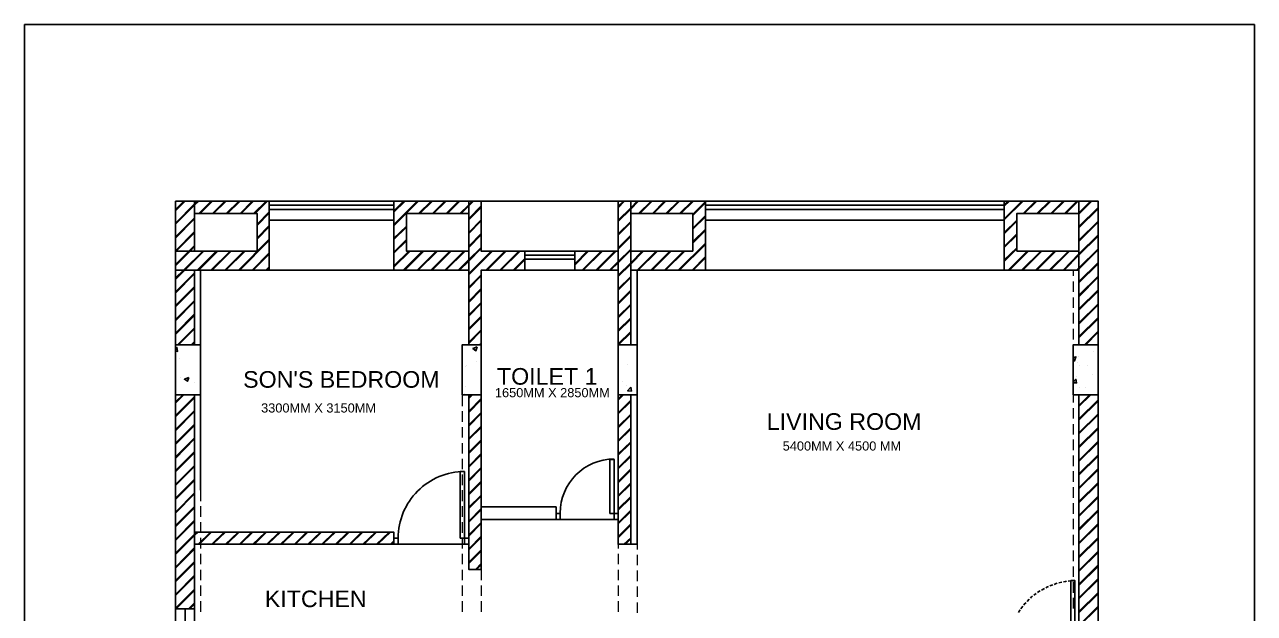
# Model space of a CAD drawing. Header units: millimetres. Extents: x 68955 to 118645, y -193284 to 16474.
# Drawn here: x 78328 to 93137, y -48780 to -41696 of the extents above; entities that cross this region are included whole.
import ezdxf

# ---------------------------------------------------------------- set-up
doc = ezdxf.new("R2010")
doc.units = ezdxf.units.MM
doc.layers.add('PDF4_0', color=7, linetype='Continuous')
for name, color, linetype, true_color in [('PDF4_coloum', 7, 'Continuous', 0xdcdcdc), ('PDF4_door', 7, 'Continuous', 0x535353), ('PDF4_dotted line', 7, 'Continuous', 0x535353), ('PDF4_plan', 7, 'Continuous', 0x989898), ('PDF4_TEXT', 7, 'Continuous', 0x535353), ('PDF4_window', 7, 'Continuous', 0x535353)]:
    doc.layers.add(name, color=color, linetype=linetype, true_color=true_color)
doc.styles.add('PDF Arial', font='arial.ttf')

msp = doc.modelspace()

# ---------------------------------------------------------------- linework, layer by layer
at = {"layer": 'PDF4_0', "lineweight": 25}
msp.add_lwpolyline([(78328.229, -41696.391), (93137.046, -41696.391), (93137.046, -58523.848), (78328.229, -58523.848)], close=True, dxfattribs=at)
for points in [[(83677.22, -44650.799), (83125.567, -44650.799)], [(83824.327, -45173.848), (83824.327, -45149.33)], [(83824.327, -45271.919), (83824.327, -45259.66), (83824.327, -45239.229), (83824.327, -45226.97)], [(83824.327, -45329.128), (83824.327, -45349.559)], [(84727.403, -47498.962), (84727.403, -47650.156)]]:
    msp.add_lwpolyline(points, dxfattribs=at)
at = {"layer": 'PDF4_coloum', "lineweight": 25}
for points in [[(80146.641, -43919.348), (80244.713, -43821.276)], [(80146.641, -44086.887), (80375.475, -43853.967), (80408.165, -43821.276)], [(80146.641, -43935.693), (80261.058, -43821.276)], [(80146.641, -44099.146), (80375.475, -43870.312), (80424.511, -43821.276)], [(80424.511, -43968.384), (80575.704, -43821.276)], [(80440.856, -43968.384), (80592.05, -43821.276)], [(80592.05, -43968.384), (80739.157, -43821.276)], [(80604.309, -43968.384), (80755.502, -43821.276)], [(80755.502, -43968.384), (80906.696, -43821.276)], [(80771.848, -43968.384), (80923.041, -43821.276)], [(80923.041, -43968.384), (81070.149, -43821.276)], [(80935.3, -43968.384), (81086.494, -43821.276)], [(81086.494, -43968.384), (81237.688, -43821.276)], [(81102.839, -43968.384), (81254.033, -43821.276)], [(82774.143, -43935.693), (82892.647, -43821.276)], [(82774.143, -44103.232), (83056.099, -43821.276)], [(82774.143, -43952.038), (82908.992, -43821.276)], [(82774.143, -44115.491), (83072.445, -43821.276)], [(83072.445, -43968.384), (83223.638, -43821.276)], [(83088.79, -43968.384), (83239.984, -43821.276)], [(83239.984, -43968.384), (83387.091, -43821.276)], [(83252.243, -43968.384), (83403.436, -43821.276)], [(83403.436, -43968.384), (83554.63, -43821.276)], [(83419.782, -43968.384), (83570.975, -43821.276)], [(83570.975, -43968.384), (83677.22, -43866.226), (83718.083, -43821.276)], [(83583.234, -43968.384), (83677.22, -43878.485), (83734.428, -43821.276)], [(85475.2, -43882.571), (85540.581, -43821.276)], [(85704.033, -43821.276), (85626.393, -43898.916), (85475.2, -44050.11)], [(85475.2, -43898.916), (85552.84, -43821.276)], [(85720.379, -43821.276), (85626.393, -43915.262), (85475.2, -44066.455)], [(85720.379, -43968.384), (85871.572, -43821.276)], [(85736.724, -43968.384), (85883.831, -43821.276)], [(85887.918, -43968.384), (86035.025, -43821.276)], [(85900.177, -43968.384), (86051.37, -43821.276)], [(86051.37, -43968.384), (86202.564, -43821.276)], [(86067.716, -43968.384), (86214.823, -43821.276)], [(86214.823, -43968.384), (86366.017, -43821.276)], [(86231.168, -43968.384), (86382.362, -43821.276)], [(86374.19, -43976.556), (86525.383, -43825.363)], [(90125.43, -43866.226), (90174.465, -43821.276)], [(90125.43, -44033.765), (90337.918, -43821.276)], [(90125.43, -43882.571), (90186.724, -43821.276)], [(90125.43, -44046.024), (90354.263, -43821.276)], [(90354.263, -43968.384), (90501.371, -43821.276)], [(90366.522, -43968.384), (90517.716, -43821.276)], [(90517.716, -43968.384), (90668.91, -43821.276)], [(90534.061, -43968.384), (90685.255, -43821.276)], [(90685.255, -43968.384), (90832.363, -43821.276)], [(90697.514, -43968.384), (90848.708, -43821.276)], [(90848.708, -43968.384), (90999.902, -43821.276)], [(90865.053, -43968.384), (91016.247, -43821.276)], [(91016.247, -43968.384), (91024.419, -43960.211), (91163.354, -43821.276)], [(91024.419, -43976.556), (91179.7, -43821.276)], [(81127.357, -44099.146), (81274.465, -43947.952)], [(81127.357, -44111.405), (81274.465, -43964.297)], [(83677.22, -44029.679), (83824.327, -43878.485)], [(83677.22, -44046.024), (83824.327, -43894.83)], [(86374.19, -43992.902), (86525.383, -43841.708)], [(91024.419, -44123.664), (91257.34, -43894.83)], [(91024.419, -44140.009), (91257.34, -43911.175)], [(80146.641, -44250.34), (80375.475, -44021.506)], [(80146.641, -44266.685), (80375.475, -44033.765)], [(81127.357, -44262.599), (81274.465, -44111.405)], [(81127.357, -44278.944), (81274.465, -44127.75)], [(82774.143, -44266.685), (82925.337, -44119.578)], [(83677.22, -44197.218), (83824.327, -44046.024)], [(83677.22, -44209.477), (83824.327, -44058.283)], [(85475.2, -44213.563), (85626.393, -44066.455)], [(85475.2, -44229.908), (85626.393, -44078.714)], [(86374.19, -44144.095), (86525.383, -43992.902)], [(86374.19, -44156.354), (86525.383, -44009.247)], [(90125.43, -44197.218), (90276.623, -44050.11)], [(90125.43, -44213.563), (90276.623, -44062.369)], [(91024.419, -44291.203), (91257.34, -44062.369)], [(91024.419, -44307.548), (91257.34, -44074.628)], [(80146.641, -44417.879), (80375.475, -44184.959)], [(80146.641, -44430.138), (80154.814, -44421.965), (80375.475, -44201.304)], [(82774.143, -44283.03), (82925.337, -44131.836)], [(83677.22, -44360.67), (83824.327, -44209.477)], [(83677.22, -44377.016), (83824.327, -44225.822)], [(85475.2, -44381.102), (85626.393, -44229.908)], [(85475.2, -44397.447), (85626.393, -44246.253)], [(86374.19, -44307.548), (86525.383, -44156.354)], [(86374.19, -44323.893), (86525.383, -44172.7)], [(90125.43, -44364.757), (90276.623, -44213.563)], [(90125.43, -44377.016), (90276.623, -44229.908)], [(91257.34, -44225.822), (91024.419, -44454.656), (90832.363, -44650.799)], [(91257.34, -44242.167), (91024.419, -44471.001), (90844.621, -44650.799)], [(80146.641, -44581.331), (80306.007, -44421.965), (80375.475, -44352.498)], [(80146.641, -44597.677), (80322.353, -44421.965), (80375.475, -44364.757)], [(80146.641, -44744.784), (80240.626, -44650.799), (80473.546, -44421.965)], [(80146.641, -44761.129), (80256.972, -44650.799), (80485.805, -44421.965)], [(80408.165, -44650.799), (80636.999, -44421.965)], [(80424.511, -44650.799), (80653.344, -44421.965)], [(80571.618, -44650.799), (80804.538, -44421.965)], [(80587.963, -44650.799), (80816.797, -44421.965)], [(80739.157, -44650.799), (80967.991, -44421.965)], [(80751.416, -44650.799), (80984.336, -44421.965)], [(80902.61, -44650.799), (81274.465, -44278.944)], [(80918.955, -44650.799), (81274.465, -44295.289)], [(82774.143, -44434.224), (82925.337, -44283.03)], [(82774.143, -44446.483), (82925.337, -44299.375)], [(82774.143, -44597.677), (82953.941, -44421.965)], [(82774.143, -44614.022), (82970.287, -44421.965)], [(82888.56, -44650.799), (83117.394, -44421.965)], [(82904.906, -44650.799), (83133.739, -44421.965)], [(83056.099, -44650.799), (83284.933, -44421.965)], [(83068.358, -44650.799), (83301.278, -44421.965)], [(83219.552, -44650.799), (83448.386, -44421.965)], [(83235.897, -44650.799), (83464.731, -44421.965)], [(83387.091, -44650.799), (83615.925, -44421.965)], [(83399.35, -44650.799), (83632.27, -44421.965)], [(83824.327, -44377.016), (83677.22, -44524.123), (83550.544, -44650.799)], [(83824.327, -44389.274), (83677.22, -44540.468), (83566.889, -44650.799)], [(83677.22, -44691.662), (83946.917, -44421.965)], [(83677.22, -44708.007), (83963.262, -44421.965)], [(83881.536, -44650.799), (84110.369, -44421.965)], [(83897.881, -44650.799), (84126.715, -44421.965)], [(84049.075, -44650.799), (84277.908, -44421.965)], [(84061.334, -44650.799), (84294.254, -44421.965)], [(84952.151, -44573.159), (85103.345, -44421.965)], [(84952.151, -44426.051), (84956.237, -44421.965)], [(84952.151, -44589.504), (85119.69, -44421.965)], [(85042.05, -44650.799), (85270.884, -44421.965)], [(85054.309, -44650.799), (85287.229, -44421.965)], [(85205.503, -44650.799), (85434.336, -44421.965)], [(85221.848, -44650.799), (85450.682, -44421.965)], [(85626.393, -44397.447), (85475.2, -44544.555), (85373.042, -44650.799)], [(85626.393, -44409.706), (85475.2, -44560.9), (85385.301, -44650.799)], [(85765.328, -44421.965), (85626.393, -44560.9), (85475.2, -44712.094)], [(85781.673, -44421.965), (85626.393, -44577.245), (85475.2, -44728.439)], [(85704.033, -44650.799), (85932.867, -44421.965)], [(85716.292, -44650.799), (85949.213, -44421.965)], [(85867.486, -44650.799), (86096.32, -44421.965)], [(85883.831, -44650.799), (86112.665, -44421.965)], [(86035.025, -44650.799), (86263.859, -44421.965)], [(86047.284, -44650.799), (86280.204, -44421.965)], [(86198.478, -44650.799), (86525.383, -44323.893)], [(86214.823, -44650.799), (86525.383, -44340.239)], [(90125.43, -44528.209), (90276.623, -44381.102)], [(90125.43, -44544.555), (90276.623, -44393.361)], [(90170.379, -44650.799), (90399.213, -44421.965)], [(90186.724, -44650.799), (90415.558, -44421.965)], [(90333.832, -44650.799), (90566.752, -44421.965)], [(90350.177, -44650.799), (90579.011, -44421.965)], [(90501.371, -44650.799), (90730.205, -44421.965)], [(90517.716, -44650.799), (90746.55, -44421.965)], [(90664.823, -44650.799), (90897.744, -44421.965)], [(90681.169, -44650.799), (90910.003, -44421.965)], [(91257.34, -44393.361), (91024.419, -44622.195), (90995.815, -44650.799)], [(91257.34, -44405.62), (91024.419, -44638.54), (91012.161, -44650.799)], [(81070.149, -44650.799), (81274.465, -44442.397)], [(81082.408, -44650.799), (81274.465, -44458.742)], [(84212.527, -44650.799), (84351.462, -44511.864)], [(84228.873, -44650.799), (84351.462, -44528.209)], [(86366.017, -44650.799), (86525.383, -44487.346)], [(86378.276, -44650.799), (86525.383, -44503.691)], [(91024.419, -44785.647), (91257.34, -44556.814)], [(91024.419, -44801.993), (91257.34, -44573.159)], [(80146.641, -44912.323), (80375.475, -44683.489)], [(80146.641, -44928.668), (80375.475, -44695.748)], [(81233.602, -44650.799), (81274.465, -44609.936)], [(81249.947, -44650.799), (81274.465, -44626.281)], [(83677.22, -44855.115), (83824.327, -44708.007)], [(83677.22, -44871.46), (83824.327, -44720.266)], [(80146.641, -45075.776), (80375.475, -44846.942)], [(80146.641, -45092.121), (80375.475, -44863.287)], [(85475.2, -44875.546), (85626.393, -44728.439)], [(85475.2, -44891.892), (85626.393, -44740.698)], [(91024.419, -44953.186), (91257.34, -44724.353)], [(91024.419, -44969.532), (91257.34, -44736.612)], [(80146.641, -45243.315), (80375.475, -45014.481)], [(83677.22, -45022.654), (83824.327, -44871.46)], [(83677.22, -45038.999), (83824.327, -44887.805)], [(85475.2, -45043.085), (85626.393, -44891.892)], [(85475.2, -45059.431), (85626.393, -44908.237)], [(91024.419, -45116.639), (91257.34, -44887.805)], [(91024.419, -45132.984), (91257.34, -44904.151)], [(80146.641, -45259.66), (80375.475, -45026.74)], [(83677.22, -45186.107), (83824.327, -45038.999)], [(83677.22, -45202.452), (83824.327, -45051.258)], [(85475.2, -45206.538), (85626.393, -45059.431)], [(85475.2, -45222.883), (85626.393, -45071.69)], [(91024.419, -45284.178), (91257.34, -45055.344)], [(91024.419, -45300.523), (91257.34, -45067.603)], [(80146.641, -45406.768), (80375.475, -45177.934)], [(80146.641, -45423.113), (80375.475, -45194.279)], [(83677.22, -45353.646), (83824.327, -45202.452)], [(83677.22, -45369.991), (83824.327, -45218.797)], [(85475.2, -45374.077), (85626.393, -45222.883)], [(85475.2, -45390.422), (85626.393, -45239.229)], [(91024.419, -45447.631), (91257.34, -45218.797)], [(91024.419, -45463.976), (91257.34, -45235.142)], [(80171.159, -45549.789), (80375.475, -45345.473)], [(80183.418, -45549.789), (80375.475, -45357.732)], [(83677.22, -45517.098), (83824.327, -45369.991)], [(83677.22, -45533.444), (83824.327, -45382.25)], [(85475.2, -45537.53), (85626.393, -45390.422)], [(85479.286, -45549.789), (85626.393, -45402.681)], [(91089.801, -45549.789), (91257.34, -45386.336)], [(91106.146, -45549.789), (91257.34, -45398.595)], [(80334.612, -45549.789), (80375.475, -45508.926)], [(80350.957, -45549.789), (80375.475, -45525.271)], [(83807.982, -45549.789), (83824.327, -45533.444)], [(83824.327, -45549.789), (83824.327, -45549.789)], [(91257.34, -45549.789), (91257.34, -45549.789)], [(80146.641, -46236.29), (80232.454, -46150.478)], [(80146.641, -46252.636), (80244.713, -46150.478)], [(80146.641, -46399.743), (80375.475, -46170.909)], [(80146.641, -46416.088), (80375.475, -46187.254)], [(83677.22, -46179.082), (83705.824, -46150.478)], [(83677.22, -46195.427), (83722.169, -46150.478)], [(83677.22, -46346.621), (83824.327, -46195.427)], [(85475.2, -46199.513), (85524.235, -46150.478)], [(85475.2, -46215.859), (85540.581, -46150.478)], [(91024.419, -46277.153), (91151.095, -46150.478)], [(91024.419, -46289.412), (91167.441, -46150.478)], [(80146.641, -46567.282), (80375.475, -46338.448)], [(80146.641, -46583.627), (80375.475, -46350.707)], [(83677.22, -46362.966), (83824.327, -46211.772)], [(85475.2, -46367.052), (85626.393, -46215.859)], [(85475.2, -46379.311), (85626.393, -46232.204)], [(91024.419, -46440.606), (91257.34, -46211.772)], [(91024.419, -46456.951), (91257.34, -46228.118)], [(83677.22, -46510.074), (83824.327, -46362.966)], [(83677.22, -46526.419), (83824.327, -46375.225)], [(85475.2, -46530.505), (85626.393, -46383.398)], [(85475.2, -46546.85), (85626.393, -46395.657)], [(91024.419, -46608.145), (91257.34, -46379.311)], [(91024.419, -46620.404), (91257.34, -46391.57)], [(80146.641, -46730.735), (80375.475, -46501.901)], [(80146.641, -46747.08), (80375.475, -46518.246)], [(83677.22, -46677.613), (83824.327, -46526.419)], [(83677.22, -46689.872), (83824.327, -46542.764)], [(85475.2, -46698.044), (85626.393, -46546.85)], [(85475.2, -46710.303), (85626.393, -46563.196)], [(91024.419, -46771.598), (91257.34, -46542.764)], [(91024.419, -46787.943), (91257.34, -46559.109)], [(80146.641, -46898.274), (80375.475, -46669.44)], [(80146.641, -46914.619), (80375.475, -46681.699)], [(83677.22, -46841.065), (83824.327, -46693.958)], [(83677.22, -46857.411), (83824.327, -46706.217)], [(85475.2, -46861.497), (85626.393, -46714.389)], [(85475.2, -46877.842), (85626.393, -46726.648)], [(91024.419, -46939.137), (91257.34, -46706.217)], [(91024.419, -46951.396), (91257.34, -46722.562)], [(80146.641, -47061.726), (80375.475, -46832.893)], [(80146.641, -47078.072), (80375.475, -46849.238)], [(83677.22, -47008.604), (83824.327, -46857.411)], [(83677.22, -47020.863), (83824.327, -46873.756)], [(85475.2, -47029.036), (85626.393, -46877.842)], [(85475.2, -47041.295), (85626.393, -46894.187)], [(91024.419, -47102.59), (91257.34, -46873.756)], [(91024.419, -47118.935), (91257.34, -46890.101)], [(80146.641, -47229.266), (80375.475, -47000.432)], [(80146.641, -47241.524), (80375.475, -47012.691)], [(83677.22, -47172.057), (83824.327, -47024.95)], [(83677.22, -47188.402), (83824.327, -47037.209)], [(85475.2, -47192.489), (85626.393, -47041.295)], [(85475.2, -47208.834), (85626.393, -47057.64)], [(91024.419, -47270.129), (91257.34, -47037.209)], [(91024.419, -47282.388), (91257.34, -47053.554)], [(80146.641, -47392.718), (80375.475, -47163.884)], [(80146.641, -47409.063), (80375.475, -47180.23)], [(83677.22, -47339.596), (83824.327, -47188.402)], [(83677.22, -47351.855), (83824.327, -47204.748)], [(85475.2, -47360.028), (85626.393, -47208.834)], [(85475.2, -47372.287), (85626.393, -47225.179)], [(91024.419, -47433.581), (91257.34, -47204.748)], [(91024.419, -47449.927), (91257.34, -47221.093)], [(80146.641, -47560.257), (80375.475, -47331.423)], [(80146.641, -47572.516), (80375.475, -47343.682)], [(83677.22, -47503.049), (83824.327, -47355.941)], [(83677.22, -47519.394), (83824.327, -47368.2)], [(85475.2, -47523.48), (85626.393, -47372.287)], [(91024.419, -47601.12), (91257.34, -47368.2)], [(91024.419, -47613.379), (91257.34, -47384.546)], [(80146.641, -47723.71), (80375.475, -47494.876)], [(80146.641, -47740.055), (80375.475, -47511.221)], [(83677.22, -47670.588), (83824.327, -47519.394)], [(83677.22, -47682.847), (83824.327, -47535.739)], [(85475.2, -47539.826), (85626.393, -47388.632)], [(91024.419, -47764.573), (91257.34, -47535.739)], [(80146.641, -47891.249), (80375.475, -47658.329)], [(80146.641, -47903.508), (80375.475, -47674.674)], [(85475.2, -47691.019), (85626.393, -47539.826)], [(85475.2, -47703.278), (85626.393, -47556.171)], [(91024.419, -47780.918), (91257.34, -47552.085)], [(80146.641, -48054.702), (80375.475, -47825.868), (80399.993, -47801.35)], [(80146.641, -48071.047), (80375.475, -47842.213), (80416.338, -47801.35)], [(80416.338, -47948.457), (80567.532, -47801.35)], [(80432.683, -47948.457), (80579.791, -47801.35)], [(80583.877, -47948.457), (80730.984, -47801.35)], [(80596.136, -47948.457), (80747.33, -47801.35)], [(80747.33, -47948.457), (80898.523, -47801.35)], [(80763.675, -47948.457), (80910.782, -47801.35)], [(80914.869, -47948.457), (81061.976, -47801.35)], [(80927.128, -47948.457), (81078.321, -47801.35)], [(81078.321, -47948.457), (81229.515, -47801.35)], [(81094.667, -47948.457), (81241.774, -47801.35)], [(81245.861, -47948.457), (81392.968, -47801.35)], [(81258.119, -47948.457), (81409.313, -47801.35)], [(81409.313, -47948.457), (81560.507, -47801.35)], [(81425.658, -47948.457), (81572.766, -47801.35)], [(81576.852, -47948.457), (81723.96, -47801.35)], [(81589.111, -47948.457), (81740.305, -47801.35)], [(81740.305, -47948.457), (81891.499, -47801.35)], [(81756.65, -47948.457), (81903.758, -47801.35)], [(81907.844, -47948.457), (82054.951, -47801.35)], [(81920.103, -47948.457), (82071.297, -47801.35)], [(82071.297, -47948.457), (82222.491, -47801.35)], [(82087.642, -47948.457), (82234.749, -47801.35)], [(82238.836, -47948.457), (82385.943, -47801.35)], [(82251.095, -47948.457), (82402.288, -47801.35)], [(82402.288, -47948.457), (82553.482, -47801.35)], [(82418.634, -47948.457), (82565.741, -47801.35)], [(82565.741, -47948.457), (82716.935, -47801.35)], [(82582.086, -47948.457), (82733.28, -47801.35)], [(83677.22, -47834.041), (83824.327, -47686.933)], [(83677.22, -47850.386), (83824.327, -47699.192)], [(85475.2, -47854.472), (85626.393, -47703.278)], [(85475.2, -47870.817), (85626.393, -47719.624)], [(91024.419, -47932.112), (91257.34, -47699.192)], [(91024.419, -47944.371), (91257.34, -47715.537)], [(82733.28, -47948.457), (82774.143, -47907.594)], [(82749.626, -47948.457), (82774.143, -47923.94)], [(83677.22, -48001.58), (83824.327, -47850.386)], [(83677.22, -48013.839), (83824.327, -47866.731)], [(85544.667, -47948.457), (85626.393, -47870.817)], [(85561.012, -47948.457), (85626.393, -47887.163)], [(91024.419, -48095.565), (91257.34, -47866.731)], [(91024.419, -48111.91), (91257.34, -47883.076)], [(80146.641, -48222.241), (80375.475, -47989.321)], [(80146.641, -48234.5), (80375.475, -48005.666)], [(83677.22, -48165.032), (83824.327, -48013.839)], [(83677.22, -48181.378), (83824.327, -48030.184)], [(91024.419, -48263.104), (91257.34, -48030.184)], [(91024.419, -48275.363), (91257.34, -48046.529)], [(80146.641, -48385.693), (80375.475, -48156.86)], [(80146.641, -48402.039), (80375.475, -48173.205)], [(83758.946, -48250.845), (83824.327, -48181.378)], [(83771.205, -48250.845), (83824.327, -48197.723)], [(91024.419, -48426.557), (91257.34, -48197.723)], [(91024.419, -48442.902), (91257.34, -48214.068)], [(80146.641, -48553.233), (80375.475, -48320.312)], [(80146.641, -48565.491), (80375.475, -48336.658)], [(91024.419, -48594.096), (91257.34, -48361.176)], [(91024.419, -48606.355), (91257.34, -48377.521)], [(80146.641, -48716.685), (80375.475, -48487.851)], [(80154.814, -48724.858), (80375.475, -48504.197)], [(91024.419, -48757.548), (91257.34, -48528.715)], [(91024.419, -48773.894), (91257.34, -48545.06)], [(80301.921, -48724.858), (80375.475, -48651.304)], [(80318.266, -48724.858), (80375.475, -48667.649)], [(91024.419, -48925.087), (91257.34, -48692.167)], [(91024.419, -48937.346), (91257.34, -48708.513)]]:
    msp.add_lwpolyline(points, dxfattribs=at)
at = {"layer": 'PDF4_coloum', "color": 251, "lineweight": 25, "true_color": 0x535353}
for points in [[(80146.641, -45549.789), (80444.942, -45549.789)], [(83824.327, -45549.789), (83595.493, -45549.789), (83595.493, -46150.478), (83824.327, -46150.478)], [(91024.419, -45692.81), (91024.419, -45692.81)], [(80146.641, -46150.478), (80444.942, -46150.478)]]:
    msp.add_lwpolyline(points, dxfattribs=at)
for points in [[(85704.033, -45549.789), (85704.033, -46150.478), (85475.2, -46150.478), (85475.2, -45549.789)], [(90954.952, -45549.789), (90954.952, -46150.478), (91257.34, -46150.478), (91257.34, -45549.789)]]:
    msp.add_lwpolyline(points, close=True, dxfattribs=at)
at = {"layer": 'PDF4_door', "lineweight": 25}
for points in [[(85426.164, -47576.603), (85426.164, -46926.878), (85377.128, -46926.878), (85377.128, -47576.603)], [(83624.098, -47874.904), (83575.062, -47874.904), (83575.062, -47073.985), (83624.098, -47073.985)], [(84727.403, -47650.156), (84727.403, -47576.603), (84776.439, -47576.603), (84776.439, -47650.156)], [(85426.164, -47650.156), (85426.164, -47576.603), (85475.2, -47576.603), (85475.2, -47650.156)], [(82774.143, -47948.457), (82827.266, -47948.457), (82827.266, -47874.904), (82774.143, -47874.904)], [(83624.098, -47948.457), (83677.22, -47948.457), (83677.22, -47874.904), (83624.098, -47874.904)], [(90975.384, -49186.612), (90926.348, -49186.612), (90926.348, -48385.693), (90975.384, -48385.693)]]:
    msp.add_lwpolyline(points, close=True, dxfattribs=at)
for points in [[(85475.2, -47650.156), (84727.403, -47650.156)], [(83677.22, -47948.457), (82774.143, -47948.457)], [(90762.895, -48418.384), (90750.636, -48422.47), (90726.118, -48430.643)], [(90820.104, -48406.125), (90783.327, -48414.298)], [(90873.226, -48393.866), (90860.967, -48397.952), (90836.449, -48402.039)], [(90930.434, -48389.78), (90893.657, -48393.866)], [(90975.384, -48389.78), (90946.779, -48389.78)], [(90509.543, -48540.974), (90480.939, -48561.405)], [(90558.579, -48508.283), (90542.234, -48516.456), (90525.889, -48528.715)], [(90607.615, -48479.679), (90574.924, -48500.11)], [(90656.651, -48455.161), (90644.392, -48459.247), (90623.96, -48471.506)], [(90709.773, -48434.729), (90672.996, -48446.988)], [(90350.177, -48692.167), (90325.659, -48724.858)], [(90386.954, -48651.304), (90370.609, -48663.563), (90362.436, -48679.908)], [(90423.731, -48610.441), (90399.213, -48639.045)], [(90464.594, -48573.664), (90452.335, -48581.837), (90440.076, -48598.182)], [(90317.486, -48737.117), (90305.228, -48753.462), (90297.055, -48769.807)]]:
    msp.add_lwpolyline(points, dxfattribs=at)
for centre, radius, start, end in [((85428.207, -47574.56), 651.768, 90.0000265, 179.9999735), ((83626.141, -47872.861), 798.875, 89.9999957, 180.0000043)]:
    msp.add_arc(centre, radius, start, end, dxfattribs=at)
at = {"layer": 'PDF4_dotted line', "lineweight": 20}
for points in [[(85704.033, -44650.799), (85704.033, -44773.388)], [(90954.952, -44650.799), (90954.952, -44720.266)], [(85704.033, -44834.683), (85704.033, -44965.445)], [(90954.952, -44785.647), (90954.952, -44912.323)], [(90954.952, -44977.704), (90954.952, -45104.38)], [(85704.033, -45026.74), (85704.033, -45153.416)], [(90954.952, -45165.675), (90954.952, -45292.351)], [(85704.033, -45218.797), (85704.033, -45345.473)], [(85704.033, -45406.768), (85704.033, -45533.444)], [(90954.952, -45357.732), (90954.952, -45484.408)], [(85704.033, -45598.825), (85704.033, -45725.5)], [(90954.952, -45545.702), (90954.952, -45676.465)], [(90954.952, -45737.759), (90954.952, -45864.435)], [(85704.033, -45790.882), (85704.033, -45917.557)], [(85704.033, -45978.852), (85704.033, -46105.528)], [(90954.952, -45929.816), (90954.952, -46056.492)], [(80444.942, -46150.478), (80444.942, -46285.326)], [(83595.493, -46150.478), (83595.493, -46285.326)], [(83824.327, -46150.478), (83824.327, -46285.326)], [(85475.2, -46150.478), (85475.2, -46285.326)], [(85704.033, -46170.909), (85704.033, -46297.585)], [(90954.952, -46117.787), (90954.952, -46244.463)], [(80444.942, -46346.621), (80444.942, -46477.383)], [(83595.493, -46346.621), (83595.493, -46477.383)], [(83824.327, -46346.621), (83824.327, -46477.383)], [(85475.2, -46346.621), (85475.2, -46477.383)], [(90954.952, -46309.844), (90954.952, -46436.52)], [(85704.033, -46358.88), (85704.033, -46485.556)], [(80444.942, -46538.678), (80444.942, -46665.354)], [(83595.493, -46538.678), (83595.493, -46665.354)], [(83824.327, -46538.678), (83824.327, -46665.354)], [(85475.2, -46538.678), (85475.2, -46665.354)], [(85704.033, -46550.937), (85704.033, -46677.613)], [(90954.952, -46501.901), (90954.952, -46628.577)], [(80444.942, -46730.735), (80444.942, -46857.411)], [(83595.493, -46730.735), (83595.493, -46857.411)], [(83824.327, -46730.735), (83824.327, -46857.411)], [(85475.2, -46730.735), (85475.2, -46857.411)], [(85704.033, -46742.994), (85704.033, -46869.67)], [(90954.952, -46689.872), (90954.952, -46816.547)], [(80444.942, -46918.705), (80444.942, -47045.381)], [(83595.493, -46918.705), (83595.493, -47045.381)], [(83824.327, -46918.705), (83824.327, -47045.381)], [(85475.2, -46918.705), (85475.2, -47045.381)], [(85704.033, -46930.964), (85704.033, -47057.64)], [(90954.952, -46881.928), (90954.952, -47008.604)], [(90954.952, -47069.899), (90954.952, -47196.575)], [(80444.942, -47110.762), (80444.942, -47237.438)], [(83595.493, -47110.762), (83595.493, -47237.438)], [(83824.327, -47110.762), (83824.327, -47237.438)], [(85475.2, -47110.762), (85475.2, -47237.438)], [(85704.033, -47123.021), (85704.033, -47249.697)], [(80444.942, -47298.733), (80444.942, -47429.495)], [(83595.493, -47298.733), (83595.493, -47429.495)], [(83824.327, -47298.733), (83824.327, -47429.495)], [(85475.2, -47298.733), (85475.2, -47429.495)], [(85704.033, -47310.992), (85704.033, -47441.754)], [(90954.952, -47261.956), (90954.952, -47388.632)], [(80444.942, -47490.79), (80444.942, -47617.466)], [(83595.493, -47490.79), (83595.493, -47617.466)], [(83824.327, -47490.79), (83824.327, -47617.466)], [(85475.2, -47490.79), (85475.2, -47617.466)], [(85704.033, -47503.049), (85704.033, -47629.725)], [(90954.952, -47454.013), (90954.952, -47580.689)], [(80444.942, -47682.847), (80444.942, -47809.523)], [(83595.493, -47682.847), (83595.493, -47809.523)], [(83824.327, -47682.847), (83824.327, -47809.523)], [(85475.2, -47682.847), (85475.2, -47809.523)], [(90954.952, -47641.984), (90954.952, -47768.659)], [(85704.033, -47695.106), (85704.033, -47821.782)], [(80444.942, -47870.817), (80444.942, -47997.493)], [(83595.493, -47870.817), (83595.493, -47997.493)], [(83824.327, -47870.817), (83824.327, -47997.493)], [(85475.2, -47870.817), (85475.2, -47997.493)], [(85704.033, -47883.076), (85704.033, -48009.752)], [(90954.952, -47834.041), (90954.952, -47960.716)], [(80444.942, -48062.874), (80444.942, -48189.55)], [(83595.493, -48062.874), (83595.493, -48189.55)], [(83824.327, -48062.874), (83824.327, -48189.55)], [(85475.2, -48062.874), (85475.2, -48189.55)], [(85704.033, -48075.133), (85704.033, -48201.809)], [(90954.952, -48022.011), (90954.952, -48152.773)], [(80444.942, -48254.931), (80444.942, -48381.607)], [(83595.493, -48254.931), (83595.493, -48381.607)], [(83824.327, -48254.931), (83824.327, -48381.607)], [(85475.2, -48254.931), (85475.2, -48381.607)], [(85704.033, -48263.104), (85704.033, -48393.866)], [(90954.952, -48214.068), (90954.952, -48340.744)], [(90954.952, -48406.125), (90954.952, -48532.801)], [(80444.942, -48442.902), (80444.942, -48569.578)], [(83595.493, -48442.902), (83595.493, -48569.578)], [(83824.327, -48442.902), (83824.327, -48569.578)], [(85475.2, -48442.902), (85475.2, -48569.578)], [(85704.033, -48455.161), (85704.033, -48581.837)], [(80444.942, -48634.959), (80444.942, -48761.635)], [(83595.493, -48634.959), (83595.493, -48761.635)], [(83824.327, -48634.959), (83824.327, -48761.635)], [(85475.2, -48634.959), (85475.2, -48761.635)], [(85704.033, -48647.218), (85704.033, -48773.894)], [(90954.952, -48594.096), (90954.952, -48720.772)]]:
    msp.add_lwpolyline(points, dxfattribs=at)
at = {"layer": 'PDF4_plan', "color": 251, "lineweight": 25, "true_color": 0x535353}
for points in [[(91257.34, -54028.899), (91257.34, -43821.276), (80146.641, -43821.276), (80146.641, -47948.457), (80146.641, -48724.858), (80375.475, -48724.858), (80375.475, -47948.457), (80673.776, -47948.457)], [(80146.641, -44650.799), (81274.465, -44650.799), (81274.465, -43821.276)], [(80375.475, -44421.965), (80375.475, -43821.276)], [(82774.143, -43821.276), (82774.143, -44650.799), (83677.22, -44650.799)], [(83677.22, -45549.789), (83677.22, -43821.276)], [(83824.327, -43821.276), (83824.327, -44421.965), (84351.462, -44421.965), (84351.462, -44650.799), (83824.327, -44650.799), (83824.327, -47948.457), (83824.327, -48250.845), (83677.22, -48250.845), (83677.22, -46150.478)], [(85626.393, -46150.478), (85626.393, -47948.457), (85475.2, -47948.457), (85475.2, -43821.276)], [(85626.393, -45549.789), (85626.393, -43821.276)], [(85626.393, -44650.799), (86525.383, -44650.799), (86525.383, -43821.276)], [(90125.43, -43821.276), (90125.43, -44650.799), (91024.419, -44650.799)], [(91024.419, -45549.789), (91024.419, -43821.276)], [(80146.641, -44421.965), (81127.357, -44421.965), (81127.357, -43968.384), (80375.475, -43968.384)], [(83677.22, -43968.384), (82925.337, -43968.384), (82925.337, -44421.965), (83677.22, -44421.965)], [(85626.393, -44421.965), (86374.19, -44421.965), (86374.19, -43968.384), (85626.393, -43968.384)], [(91024.419, -43968.384), (90276.623, -43968.384), (90276.623, -44421.965), (91024.419, -44421.965)], [(85475.2, -44421.965), (84952.151, -44421.965), (84952.151, -44650.799), (85475.2, -44650.799)], [(80375.475, -45549.789), (80375.475, -44650.799)], [(80444.942, -44650.799), (80444.942, -47298.733)], [(81274.465, -44650.799), (82774.143, -44650.799)], [(85626.393, -47948.457), (85704.033, -47948.457), (85704.033, -44650.799)], [(86525.383, -44650.799), (90125.43, -44650.799)], [(80444.942, -45549.789), (80444.942, -46150.478)], [(80375.475, -47801.35), (82774.143, -47801.35), (82774.143, -47948.457), (80375.475, -47948.457), (80375.475, -46150.478)], [(91024.419, -53428.21), (91024.419, -46150.478)], [(83824.327, -47498.962), (84727.403, -47498.962)], [(83824.327, -47650.156), (84727.403, -47650.156)], [(83677.22, -47948.457), (83677.22, -47801.35)]]:
    msp.add_lwpolyline(points, dxfattribs=at)
at = {"layer": 'PDF4_plan', "lineweight": 25}
for points in [[(80146.641, -45598.825), (80162.986, -45578.393), (80171.159, -45627.429), (80146.641, -45623.343)], [(85552.84, -45553.875), (85552.84, -45553.875)], [(80191.59, -45709.155), (80191.59, -45709.155)], [(83603.666, -45676.465), (83603.666, -45676.465)], [(83775.291, -45750.018), (83775.291, -45750.018)], [(90954.952, -45705.069), (90987.643, -45692.81), (90971.297, -45741.846), (90954.952, -45729.587)], [(91003.988, -45758.191), (91003.988, -45758.191)], [(91196.045, -45631.515), (91196.045, -45631.515)], [(91249.167, -45672.378), (91249.167, -45672.378)], [(80154.814, -45770.45), (80154.814, -45770.45)], [(83632.27, -45807.227), (83632.27, -45807.227)], [(83652.702, -45799.054), (83652.702, -45799.054)], [(85589.617, -45790.882), (85589.617, -45790.882)], [(91036.678, -45803.141), (91036.678, -45803.141)], [(91122.491, -45799.054), (91122.491, -45799.054)], [(80203.849, -45942.075), (80203.849, -45942.075)], [(80371.388, -45999.284), (80371.388, -45999.284)], [(83640.443, -46052.406), (83640.443, -46052.406)], [(85532.408, -45991.111), (85532.408, -45991.111)], [(85581.444, -46044.233), (85581.444, -46044.233)], [(90954.952, -45999.284), (90987.643, -45962.507), (90995.815, -46007.456), (90954.952, -46007.456)], [(90995.815, -45933.903), (90995.815, -45933.903)], [(91187.872, -45909.385), (91187.872, -45909.385)], [(83628.184, -46138.219), (83628.184, -46138.219)], [(85634.566, -46089.183), (85634.566, -46089.183)], [(91028.506, -46056.492), (91028.506, -46056.492)], [(91097.973, -46056.492), (91097.973, -46056.492)]]:
    msp.add_lwpolyline(points, dxfattribs=at)
for points in [[(83779.378, -45574.307), (83763.032, -45619.256), (83726.256, -45594.738)], [(80306.007, -45942.075), (80289.662, -45987.025), (80252.885, -45962.507)], [(85626.393, -46056.492), (85634.566, -46105.528), (85589.617, -46101.442)]]:
    msp.add_lwpolyline(points, close=True, dxfattribs=at)
at = {"layer": 'PDF4_window', "lineweight": 25}
for points in [[(81274.465, -43821.276), (82774.143, -43821.276)], [(86525.383, -43821.276), (90125.43, -43821.276)], [(81274.465, -43870.312), (82774.143, -43870.312)], [(81274.465, -43919.348), (82774.143, -43919.348)], [(86525.383, -43870.312), (90125.43, -43870.312)], [(86525.383, -43919.348), (90125.43, -43919.348)], [(81274.465, -44050.11), (82774.143, -44050.11)], [(86525.383, -44050.11), (90125.43, -44050.11)], [(84351.462, -44421.965), (84952.151, -44421.965)], [(84351.462, -44471.001), (84952.151, -44471.001)], [(84351.462, -44520.037), (84952.151, -44520.037)], [(84351.462, -44650.799), (84952.151, -44650.799)], [(80146.641, -48724.858), (80146.641, -49623.848)], [(80261.058, -48724.858), (80261.058, -49623.848)], [(80375.475, -48724.858), (80375.475, -49623.848)]]:
    msp.add_lwpolyline(points, dxfattribs=at)

# ---------------------------------------------------------------- texts
at = {"layer": 'PDF4_TEXT', "attachment_point": 7, "style": 'PDF Arial'}
for s, insert, char_height in [("SON'S BEDROOM", (80959.818, -46068.075), 199.9753), ('TOILET 1', (84016.384, -46031.298), 199.9753), ('1650MM X 2850MM', (83991.866, -46180.957), 109.98554), ('3300MM X 3150MM', (81176.393, -46364.917), 109.98554), ('LIVING ROOM', (87265.007, -46574.779), 199.9753), ('5400MM X 4500 MM', (87457.064, -46822.509), 109.98554), ('KITCHEN', (81221.343, -48707.837), 199.9753)]:
    msp.add_mtext(s, dxfattribs=dict(at, insert=insert, char_height=char_height))

doc.saveas('drawing.dxf')
